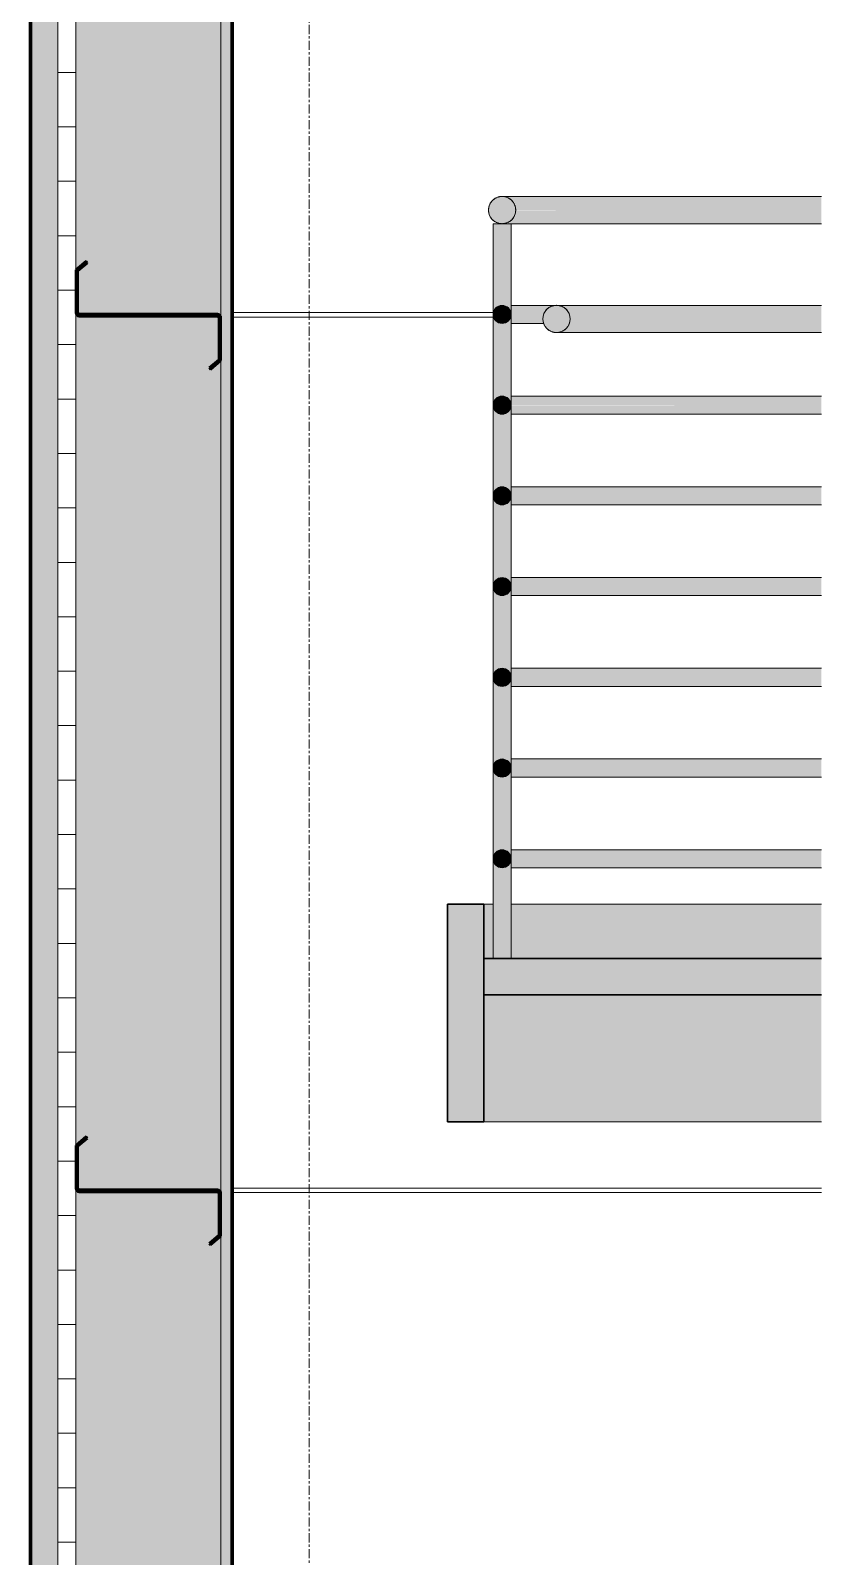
# Model space of a CAD drawing. Header units: inches. Extents: x 22688 to 23874, y -61 to 465.
# Drawn here: x 23554.5 to 23598.2, y 28.3 to 112.4 of the extents above; entities that cross this region are included whole.
import ezdxf

# ---------------------------------------------------------------- set-up
doc = ezdxf.new("R2010")
doc.units = ezdxf.units.IN
doc.header["$MEASUREMENT"] = 0
doc.linetypes.add('Grid Line 1_2_', pattern=[0.875, 0.5, -0.125, 0.125, -0.125])
for name, color, linetype, lineweight in [('A-FLOR-HRAL', 11, 'Continuous', 9), ('A-WALL', 113, 'Continuous', 18), ('A-WALL-PATT', 111, 'Continuous', 70), ('L-SITE-WALL', 31, 'Continuous', 18), ('S-BEAM', 12, 'Continuous', 9), ('S-GRID', 1, 'Continuous', 9), ('S-STRS', 31, 'Continuous', 9)]:
    doc.layers.add(name, color=color, linetype=linetype, lineweight=lineweight)
pattern_1 = [(45, (-76299.571, 104.131), (-2.37587878, 2.37587878), []), (45, (-76299.571, 107.731), (-2.37587878, 2.37587878), [])]

# ---------------------------------------------------------------- blocks, each defined once
blk = doc.blocks.new('Girt_Z - 8_D-915535-Section 13 - Callout 2')
at = {"layer": 'S-BEAM'}
h = blk.add_hatch(dxfattribs=at)
h.set_pattern_fill('FP_14', color=256, style=0, pattern_type=2)
h.set_pattern_definition(pattern_1)
h.paths.add_polyline_path([(-26275.83, 93.768), (-26275.255, 94.25), (-26275.255, 96.617), (-26275.31, 96.75), (-26275.443, 96.805), (-26283.068, 96.805), (-26283.122, 96.826), (-26283.146, 96.879), (-26283.146, 99.199), (-26282.611, 99.648), (-26282.681, 99.732), (-26283.255, 99.25), (-26283.255, 96.883), (-26283.201, 96.75), (-26283.068, 96.695), (-26275.443, 96.695), (-26275.389, 96.673), (-26275.365, 96.62), (-26275.365, 94.301), (-26275.9, 93.852)], flags=0)
at = {"layer": 'S-BEAM', "lineweight": 50}
for p, q in [((-26282.681, 99.732), (-26283.255, 99.25)), ((-26283.255, 99.25), (-26283.255, 96.883)), ((-26283.146, 99.199), (-26282.611, 99.648)), ((-26282.611, 99.648), (-26282.681, 99.732)), ((-26283.146, 96.879), (-26283.146, 99.199)), ((-26275.443, 96.805), (-26283.068, 96.805)), ((-26283.068, 96.695), (-26275.443, 96.695)), ((-26275.365, 96.62), (-26275.365, 94.301)), ((-26275.255, 94.25), (-26275.255, 96.617)), ((-26275.365, 94.301), (-26275.9, 93.852)), ((-26275.83, 93.768), (-26275.255, 94.25)), ((-26275.9, 93.852), (-26275.83, 93.768))]:
    blk.add_line(p, q, dxfattribs=at)
for centre, radius, start, end in [((-26283.068, 96.883), 0.188, 180, 270), ((-26283.068, 96.883), 0.0782, 183.04236, 270), ((-26275.443, 96.617), 0.187, 360, 90), ((-26275.443, 96.617), 0.0782, 2.12272, 90)]:
    blk.add_arc(centre, radius, start, end, dxfattribs=at)
blk = doc.blocks.new('Girt_Z - 8_D-915536-Section 13 - Callout 2')
at = {"layer": 'S-BEAM'}
h = blk.add_hatch(dxfattribs=at)
h.set_pattern_fill('FP_14', color=256, style=0, pattern_type=2)
h.set_pattern_definition(pattern_1)
h.paths.add_polyline_path([(-26275.83, 45.518), (-26275.255, 46), (-26275.255, 48.367), (-26275.31, 48.5), (-26275.443, 48.555), (-26283.068, 48.555), (-26283.122, 48.576), (-26283.146, 48.629), (-26283.146, 50.949), (-26282.611, 51.398), (-26282.681, 51.482), (-26283.255, 51), (-26283.255, 48.633), (-26283.201, 48.5), (-26283.068, 48.445), (-26275.443, 48.445), (-26275.389, 48.423), (-26275.365, 48.37), (-26275.365, 46.051), (-26275.9, 45.602)], flags=0)
at = {"layer": 'S-BEAM', "lineweight": 50}
for p, q in [((-26282.681, 51.482), (-26283.255, 51)), ((-26283.146, 50.949), (-26282.611, 51.398)), ((-26282.611, 51.398), (-26282.681, 51.482)), ((-26283.255, 51), (-26283.255, 48.633)), ((-26283.146, 48.629), (-26283.146, 50.949)), ((-26275.443, 48.555), (-26283.068, 48.555)), ((-26283.068, 48.445), (-26275.443, 48.445)), ((-26275.365, 48.37), (-26275.365, 46.051)), ((-26275.255, 46), (-26275.255, 48.367)), ((-26275.365, 46.051), (-26275.9, 45.602)), ((-26275.9, 45.602), (-26275.83, 45.518)), ((-26275.83, 45.518), (-26275.255, 46))]:
    blk.add_line(p, q, dxfattribs=at)
for centre, radius, start, end in [((-26283.068, 48.633), 0.188, 180, 270), ((-26283.068, 48.633), 0.0782, 183.04236, 270), ((-26275.443, 48.367), 0.188, 0, 90), ((-26275.443, 48.367), 0.0782, 2.12272, 90)]:
    blk.add_arc(centre, radius, start, end, dxfattribs=at)
blk = doc.blocks.new('Railing - 1_-908249-Section 13 - Callout 2')
at = {"layer": 'A-FLOR-HRAL'}
h = blk.add_hatch(color=256, dxfattribs=at)
h.paths.add_polyline_path([(-26259.255, 66.797), (-26259.294, 66.606), (-26259.402, 66.444), (-26259.564, 66.335), (-26259.755, 66.297), (-26259.947, 66.335), (-26260.109, 66.444), (-26260.217, 66.606), (-26260.255, 66.797), (-26260.217, 66.989), (-26260.109, 67.151), (-26259.947, 67.259), (-26259.755, 67.297), (-26259.542, 67.245), (-26259.402, 67.151), (-26259.294, 66.989), (-26259.265, 66.843)], flags=0)
h.paths.add_polyline_path([(-26259.255, 71.797), (-26259.294, 71.606), (-26259.402, 71.444), (-26259.567, 71.335), (-26259.755, 71.297), (-26259.947, 71.335), (-26260.109, 71.444), (-26260.217, 71.606), (-26260.255, 71.797), (-26260.206, 72.005), (-26260.109, 72.151), (-26259.947, 72.259), (-26259.755, 72.297), (-26259.564, 72.259), (-26259.402, 72.151), (-26259.294, 71.989), (-26259.273, 71.885)], flags=0)
h.paths.add_polyline_path([(-26259.255, 76.797), (-26259.294, 76.606), (-26259.402, 76.444), (-26259.564, 76.335), (-26259.755, 76.297), (-26259.947, 76.335), (-26260.109, 76.444), (-26260.217, 76.606), (-26260.255, 76.797), (-26260.214, 76.993), (-26260.109, 77.151), (-26259.947, 77.259), (-26259.755, 77.297), (-26259.564, 77.259), (-26259.394, 77.139), (-26259.294, 76.989), (-26259.281, 76.927)], flags=0)
h.paths.add_polyline_path([(-26259.255, 81.797), (-26259.294, 81.606), (-26259.413, 81.436), (-26259.564, 81.335), (-26259.755, 81.297), (-26259.947, 81.335), (-26260.109, 81.444), (-26260.222, 81.63), (-26260.255, 81.797), (-26260.217, 81.989), (-26260.1, 82.157), (-26259.947, 82.259), (-26259.755, 82.297), (-26259.564, 82.259), (-26259.402, 82.151), (-26259.29, 81.969)], flags=0)
h.paths.add_polyline_path([(-26259.255, 86.797), (-26259.297, 86.6), (-26259.402, 86.444), (-26259.564, 86.335), (-26259.755, 86.297), (-26259.947, 86.335), (-26260.119, 86.459), (-26260.217, 86.606), (-26260.255, 86.797), (-26260.217, 86.989), (-26260.109, 87.151), (-26259.947, 87.259), (-26259.755, 87.297), (-26259.548, 87.248), (-26259.402, 87.151), (-26259.294, 86.989)], flags=0)
h.paths.add_polyline_path([(-26259.255, 91.797), (-26259.306, 91.588), (-26259.402, 91.444), (-26259.564, 91.335), (-26259.755, 91.297), (-26259.947, 91.335), (-26260.109, 91.444), (-26260.217, 91.606), (-26260.255, 91.797), (-26260.217, 91.989), (-26260.109, 92.151), (-26259.947, 92.259), (-26259.755, 92.297), (-26259.564, 92.259), (-26259.402, 92.151), (-26259.294, 91.989)], flags=0)
h.paths.add_polyline_path([(-26259.255, 96.797), (-26259.294, 96.606), (-26259.402, 96.444), (-26259.564, 96.335), (-26259.755, 96.297), (-26259.947, 96.335), (-26260.109, 96.444), (-26260.217, 96.606), (-26260.255, 96.797), (-26260.217, 96.989), (-26260.109, 97.151), (-26259.947, 97.259), (-26259.728, 97.292), (-26259.564, 97.259), (-26259.402, 97.151), (-26259.294, 96.989), (-26259.268, 96.86)], flags=0)
h.paths.add_polyline_path([(-26259.505, 61.297), (-26259.255, 61.297), (-26259.255, 101.797), (-26260.255, 101.797), (-26260.255, 61.297), (-26259.755, 61.297)], flags=0)
for p, q in [((-26260.255, 101.797), (-26260.255, 61.297)), ((-26259.255, 101.797), (-26260.255, 101.797)), ((-26259.255, 61.297), (-26259.255, 101.797))]:
    blk.add_line(p, q, dxfattribs=at)
blk = doc.blocks.new('Railing - Railing-908042-Section 13 - Callout 2')
at = {"layer": 'A-FLOR-HRAL'}
for points in [[(-26259.755, 101.797), (-26259.468, 101.854), (-26259.225, 102.017), (-26259.063, 102.26), (-26259.005, 102.547), (-26259.063, 102.834), (-26259.225, 103.078), (-26259.468, 103.24), (-26259.755, 103.297), (-26260.042, 103.24), (-26260.286, 103.078), (-26260.448, 102.834), (-26260.505, 102.547), (-26260.448, 102.26), (-26260.286, 102.017), (-26260.042, 101.854)], [(-26249.832, 102.547), (-26242.146, 102.547), (-26242.146, 103.297), (-26259.755, 103.297), (-26259.563, 103.272), (-26259.381, 103.197), (-26259.222, 103.073), (-26259.105, 102.922), (-26259.032, 102.741), (-26259.005, 102.547), (-26257.521, 102.547)], [(-26259.322, 101.797), (-26242.146, 101.797), (-26242.146, 102.547), (-26259.007, 102.541), (-26259.032, 102.353), (-26259.105, 102.172), (-26259.229, 102.015), (-26259.381, 101.898), (-26259.563, 101.823), (-26259.755, 101.797), (-26259.443, 101.797)], [(-26259.755, 96.297), (-26259.564, 96.335), (-26259.402, 96.444), (-26259.294, 96.606), (-26259.255, 96.797), (-26259.294, 96.989), (-26259.402, 97.151), (-26259.564, 97.259), (-26259.755, 97.297), (-26259.947, 97.259), (-26260.109, 97.151), (-26260.217, 96.989), (-26260.255, 96.797), (-26260.217, 96.606), (-26260.109, 96.444), (-26259.947, 96.335)], [(-26256.755, 95.797), (-26256.468, 95.854), (-26256.225, 96.017), (-26256.063, 96.26), (-26256.005, 96.547), (-26256.063, 96.834), (-26256.225, 97.078), (-26256.468, 97.24), (-26256.755, 97.297), (-26257.042, 97.24), (-26257.286, 97.078), (-26257.448, 96.834), (-26257.505, 96.547), (-26257.448, 96.26), (-26257.286, 96.017), (-26257.042, 95.854)], [(-26251.754, 96.547), (-26242.146, 96.547), (-26242.146, 97.297), (-26256.755, 97.297), (-26256.56, 97.271), (-26256.381, 97.197), (-26256.222, 97.073), (-26256.105, 96.922), (-26256.032, 96.741), (-26256.005, 96.547), (-26252.715, 96.547)], [(-26251.754, 95.797), (-26242.146, 95.797), (-26242.146, 96.547), (-26256.007, 96.541), (-26256.032, 96.353), (-26256.105, 96.172), (-26256.229, 96.015), (-26256.381, 95.898), (-26256.563, 95.823), (-26256.755, 95.797), (-26253.676, 95.797)], [(-26259.755, 91.297), (-26259.564, 91.335), (-26259.402, 91.444), (-26259.291, 91.617), (-26259.255, 91.797), (-26259.294, 91.989), (-26259.402, 92.151), (-26259.564, 92.259), (-26259.755, 92.297), (-26259.947, 92.259), (-26260.109, 92.151), (-26260.217, 91.989), (-26260.255, 91.797), (-26260.217, 91.606), (-26260.109, 91.444), (-26259.947, 91.335)], [(-26258.482, 91.797), (-26242.146, 91.797), (-26242.146, 92.297), (-26259.255, 92.297), (-26259.255, 91.797)], [(-26258.482, 91.297), (-26242.146, 91.307), (-26242.146, 91.797), (-26259.255, 91.793), (-26259.255, 91.297)], [(-26259.755, 86.297), (-26259.564, 86.335), (-26259.402, 86.444), (-26259.294, 86.606), (-26259.255, 86.797), (-26259.294, 86.989), (-26259.402, 87.151), (-26259.564, 87.259), (-26259.755, 87.297), (-26259.963, 87.248), (-26260.109, 87.151), (-26260.217, 86.989), (-26260.255, 86.797), (-26260.217, 86.606), (-26260.109, 86.444), (-26259.947, 86.335)], [(-26258.482, 86.797), (-26242.146, 86.797), (-26242.146, 87.297), (-26259.255, 87.297), (-26259.255, 86.797)], [(-26253.676, 86.297), (-26242.146, 86.307), (-26242.146, 86.797), (-26259.255, 86.793), (-26259.255, 86.297), (-26257.521, 86.297)], [(-26259.755, 81.297), (-26259.564, 81.335), (-26259.402, 81.444), (-26259.294, 81.606), (-26259.255, 81.797), (-26259.305, 82.006), (-26259.402, 82.151), (-26259.564, 82.259), (-26259.755, 82.297), (-26259.947, 82.259), (-26260.109, 82.151), (-26260.217, 81.989), (-26260.255, 81.797), (-26260.217, 81.606), (-26260.109, 81.444), (-26259.947, 81.335)], [(-26257.521, 81.797), (-26242.146, 81.797), (-26242.146, 82.297), (-26259.255, 82.297), (-26259.255, 81.797)], [(-26253.676, 81.297), (-26242.146, 81.307), (-26242.146, 81.797), (-26259.255, 81.793), (-26259.255, 81.297), (-26257.521, 81.297)], [(-26259.755, 76.297), (-26259.564, 76.335), (-26259.402, 76.444), (-26259.294, 76.606), (-26259.255, 76.797), (-26259.294, 76.989), (-26259.402, 77.151), (-26259.564, 77.259), (-26259.755, 77.297), (-26259.947, 77.259), (-26260.109, 77.151), (-26260.217, 76.989), (-26260.255, 76.797), (-26260.217, 76.606), (-26260.109, 76.444), (-26259.947, 76.335)], [(-26242.146, 76.797), (-26242.146, 77.297), (-26259.255, 77.297), (-26259.255, 76.797), (-26249.832, 76.797)], [(-26257.521, 76.297), (-26242.146, 76.307), (-26242.146, 76.797), (-26259.255, 76.793), (-26259.255, 76.297)], [(-26259.755, 71.297), (-26259.564, 71.335), (-26259.402, 71.444), (-26259.294, 71.606), (-26259.255, 71.797), (-26259.294, 71.989), (-26259.402, 72.151), (-26259.564, 72.259), (-26259.755, 72.297), (-26259.947, 72.259), (-26260.109, 72.151), (-26260.217, 71.989), (-26260.255, 71.797), (-26260.217, 71.606), (-26260.109, 71.444), (-26259.947, 71.335)], [(-26257.521, 71.797), (-26242.146, 71.797), (-26242.146, 72.297), (-26259.255, 72.297), (-26259.255, 71.797)], [(-26253.676, 71.297), (-26242.146, 71.307), (-26242.146, 71.797), (-26259.255, 71.793), (-26259.255, 71.297), (-26257.521, 71.297)], [(-26259.755, 66.297), (-26259.564, 66.335), (-26259.402, 66.444), (-26259.294, 66.606), (-26259.255, 66.797), (-26259.294, 66.989), (-26259.403, 67.152), (-26259.564, 67.259), (-26259.755, 67.297), (-26259.947, 67.259), (-26260.109, 67.151), (-26260.217, 66.989), (-26260.255, 66.797), (-26260.217, 66.606), (-26260.109, 66.444), (-26259.947, 66.335)], [(-26259.255, 66.797), (-26242.146, 66.797), (-26242.146, 67.297), (-26259.255, 67.297), (-26259.255, 66.802)], [(-26258.482, 66.297), (-26242.146, 66.307), (-26242.146, 66.797), (-26259.255, 66.793), (-26259.255, 66.297)]]:
    blk.add_hatch(color=256, dxfattribs=at).paths.add_polyline_path(points, flags=0)
h = blk.add_hatch(color=256, dxfattribs=at)
h.paths.add_polyline_path([(-26259.255, 96.797), (-26257.454, 96.805), (-26257.448, 96.834), (-26257.286, 97.078), (-26257.042, 97.24), (-26256.756, 97.297), (-26259.255, 97.297), (-26259.255, 96.802)], flags=0)
h.paths.add_polyline_path([(-26256.081, 96.862), (-26256.116, 96.936), (-26256.16, 96.98), (-26256.105, 96.899)], flags=0)
h.paths.add_polyline_path([(-26256.229, 97.08), (-26256.381, 97.197), (-26256.403, 97.197), (-26256.292, 97.122)], flags=0)
h.paths.add_polyline_path([(-26256.502, 97.247), (-26256.589, 97.275), (-26256.627, 97.272), (-26256.56, 97.258)], flags=0)
h = blk.add_hatch(color=256, dxfattribs=at)
h.paths.add_polyline_path([(-26259.255, 96.297), (-26257.456, 96.297), (-26257.505, 96.547), (-26257.456, 96.797), (-26259.255, 96.793), (-26259.255, 96.314)], flags=0)
h.paths.add_polyline_path([(-26256.055, 96.297), (-26256.055, 96.297), (-26256.031, 96.364), (-26256.032, 96.413), (-26256.052, 96.311)], flags=0)
h.paths.add_polyline_path([(-26256.007, 96.554), (-26256.045, 96.773), (-26256.044, 96.741), (-26256.025, 96.645)], flags=0)
for p, q in [((-26242.145, 103.297), (-26259.755, 103.297)), ((-26259.255, 101.797), (-26242.145, 101.797)), ((-26256.756, 97.297), (-26259.255, 97.297)), ((-26242.145, 97.297), (-26256.755, 97.297)), ((-26259.255, 96.297), (-26257.456, 96.297)), ((-26256.755, 95.797), (-26242.145, 95.797)), ((-26242.145, 92.297), (-26259.255, 92.297)), ((-26259.255, 91.297), (-26242.145, 91.297)), ((-26242.145, 87.297), (-26259.255, 87.297)), ((-26259.255, 86.297), (-26242.145, 86.297)), ((-26242.145, 82.297), (-26259.255, 82.297)), ((-26259.255, 81.297), (-26242.145, 81.297)), ((-26242.145, 77.297), (-26259.255, 77.297)), ((-26259.255, 76.297), (-26242.145, 76.297)), ((-26242.145, 72.297), (-26259.255, 72.297)), ((-26259.255, 71.297), (-26242.145, 71.297)), ((-26242.145, 67.297), (-26259.255, 67.297)), ((-26259.255, 66.297), (-26242.145, 66.297))]:
    blk.add_line(p, q, dxfattribs=at)
for centre, radius, start, end in [((-26259.755, 102.547), 0.75, 0, 180), ((-26259.755, 102.547), 0.75, 180, 0), ((-26259.755, 96.797), 0.5, 0, 180), ((-26259.755, 96.797), 0.5, 180, 0), ((-26256.755, 96.547), 0.75, 0, 180), ((-26256.755, 96.547), 0.75, 180, 0), ((-26259.755, 91.797), 0.5, 0, 180), ((-26259.755, 91.797), 0.5, 180, 0), ((-26259.755, 86.797), 0.5, 0, 180), ((-26259.755, 86.797), 0.5, 180, 0), ((-26259.755, 81.797), 0.5, 0, 180), ((-26259.755, 81.797), 0.5, 180, 0), ((-26259.755, 76.797), 0.5, 0, 180), ((-26259.755, 76.797), 0.5, 180, 0), ((-26259.755, 71.797), 0.5, 0, 180), ((-26259.755, 71.797), 0.5, 180, 0), ((-26259.755, 66.797), 0.5, 0, 180), ((-26259.755, 66.797), 0.5, 180, 0)]:
    blk.add_arc(centre, radius, start, end, dxfattribs=at)
for points, knots in [([(-26260.505, 102.547), (-26260.505, 102.613), (-26260.494, 102.7), (-26260.468, 102.784), (-26260.46, 102.804)], [0, 0, 0, 0, 0.0833333, 0.1112704, 0.1112704, 0.1112704, 0.1112704]), ([(-26260.435, 102.864), (-26260.426, 102.884), (-26260.401, 102.932), (-26260.361, 102.992), (-26260.319, 103.042), (-26260.275, 103.09), (-26260.213, 103.144), (-26260.145, 103.19), (-26260.097, 103.215), (-26260.077, 103.225), (-26260.072, 103.227)], [0.1387296, 0.1387296, 0.1387296, 0.1387296, 0.1666667, 0.2083333, 0.2291667, 0.25, 0.2916667, 0.3333333, 0.3541667, 0.3612704, 0.3612704, 0.3612704, 0.3612704]), ([(-26260.012, 103.252), (-26260.007, 103.254), (-26259.986, 103.261), (-26259.95, 103.272), (-26259.902, 103.283), (-26259.853, 103.291), (-26259.804, 103.296), (-26259.755, 103.298), (-26259.707, 103.296), (-26259.658, 103.291), (-26259.609, 103.283), (-26259.578, 103.276), (-26259.562, 103.272)], [0.3887296, 0.3887296, 0.3887296, 0.3887296, 0.3958333, 0.4166667, 0.4375, 0.4583333, 0.4791667, 0.5, 0.5208333, 0.5416667, 0.5625, 0.5828377, 0.5828377, 0.5828377, 0.5828377]), ([(-26259.561, 103.272), (-26259.546, 103.268), (-26259.525, 103.261), (-26259.504, 103.254), (-26259.499, 103.252)], [0.58333333, 0.58333333, 0.58333333, 0.58333333, 0.60416667, 0.61127045, 0.61127045, 0.61127045, 0.61127045]), ([(-26259.439, 103.227), (-26259.434, 103.225), (-26259.414, 103.215), (-26259.395, 103.205), (-26259.381, 103.197)], [0.63872955, 0.63872955, 0.63872955, 0.63872955, 0.64583333, 0.66648255, 0.66648255, 0.66648255, 0.66648255]), ([(-26259.38, 103.197), (-26259.366, 103.189), (-26259.339, 103.171), (-26259.285, 103.133), (-26259.248, 103.101), (-26259.226, 103.078)], [0.66666667, 0.66666667, 0.66666667, 0.66666667, 0.6875, 0.70833333, 0.7497552, 0.7497552, 0.7497552, 0.7497552]), ([(-26259.225, 103.078), (-26259.214, 103.066), (-26259.191, 103.042), (-26259.15, 102.992), (-26259.122, 102.951), (-26259.106, 102.922)], [0.75, 0.75, 0.75, 0.75, 0.77083333, 0.79166667, 0.83333068, 0.83333068, 0.83333068, 0.83333068]), ([(-26260.46, 102.29), (-26260.468, 102.311), (-26260.494, 102.394), (-26260.505, 102.482), (-26260.505, 102.547)], [0.8887296, 0.8887296, 0.8887296, 0.8887296, 0.9166667, 1, 1, 1, 1]), ([(-26260.072, 101.867), (-26260.077, 101.87), (-26260.097, 101.879), (-26260.131, 101.897), (-26260.172, 101.923), (-26260.226, 101.961), (-26260.275, 102.005), (-26260.319, 102.052), (-26260.361, 102.103), (-26260.401, 102.162), (-26260.426, 102.211), (-26260.435, 102.231)], [0.6387296, 0.6387296, 0.6387296, 0.6387296, 0.6458333, 0.6666667, 0.6875, 0.7083333, 0.75, 0.7708333, 0.7916667, 0.8333333, 0.8612704, 0.8612704, 0.8612704, 0.8612704]), ([(-26259.562, 101.823), (-26259.578, 101.818), (-26259.609, 101.811), (-26259.658, 101.803), (-26259.707, 101.798), (-26259.755, 101.797), (-26259.804, 101.798), (-26259.853, 101.803), (-26259.902, 101.811), (-26259.95, 101.822), (-26259.986, 101.833), (-26260.007, 101.841), (-26260.012, 101.843)], [0.4171623, 0.4171623, 0.4171623, 0.4171623, 0.4375, 0.4583333, 0.4791667, 0.5, 0.5208333, 0.5416667, 0.5625, 0.5833333, 0.6041667, 0.6112704, 0.6112704, 0.6112704, 0.6112704]), ([(-26259.499, 101.843), (-26259.504, 101.841), (-26259.525, 101.833), (-26259.546, 101.827), (-26259.561, 101.823)], [0.38872955, 0.38872955, 0.38872955, 0.38872955, 0.39583333, 0.41666667, 0.41666667, 0.41666667, 0.41666667]), ([(-26259.381, 101.898), (-26259.395, 101.889), (-26259.414, 101.879), (-26259.434, 101.87), (-26259.439, 101.867)], [0.33351745, 0.33351745, 0.33351745, 0.33351745, 0.35416667, 0.36127045, 0.36127045, 0.36127045, 0.36127045]), ([(-26259.226, 102.017), (-26259.248, 101.994), (-26259.298, 101.95), (-26259.352, 101.914), (-26259.38, 101.898)], [0.2502448, 0.2502448, 0.2502448, 0.2502448, 0.29166667, 0.33333333, 0.33333333, 0.33333333, 0.33333333]), ([(-26259.076, 102.231), (-26259.085, 102.211), (-26259.11, 102.162), (-26259.15, 102.103), (-26259.191, 102.052), (-26259.214, 102.029), (-26259.225, 102.017)], [0.1387296, 0.1387296, 0.1387296, 0.1387296, 0.1666667, 0.2083333, 0.2291667, 0.2499977, 0.2499977, 0.2499977, 0.2499977]), ([(-26259.005, 102.547), (-26259.006, 102.482), (-26259.017, 102.394), (-26259.043, 102.311), (-26259.051, 102.29)], [0, 0, 0, 0, 0.0833333, 0.1112704, 0.1112704, 0.1112704, 0.1112704]), ([(-26257.505, 96.547), (-26257.505, 96.613), (-26257.494, 96.7), (-26257.468, 96.784), (-26257.46, 96.804)], [0, 0, 0, 0, 0.0833333, 0.1112704, 0.1112704, 0.1112704, 0.1112704]), ([(-26257.435, 96.864), (-26257.426, 96.884), (-26257.401, 96.932), (-26257.361, 96.992), (-26257.319, 97.042), (-26257.275, 97.09), (-26257.213, 97.144), (-26257.145, 97.19), (-26257.097, 97.215), (-26257.077, 97.225), (-26257.072, 97.227)], [0.1387296, 0.1387296, 0.1387296, 0.1387296, 0.1666667, 0.2083333, 0.2291667, 0.25, 0.2916667, 0.3333333, 0.3541667, 0.3612704, 0.3612704, 0.3612704, 0.3612704]), ([(-26257.012, 97.252), (-26257.007, 97.254), (-26256.986, 97.261), (-26256.95, 97.272), (-26256.902, 97.283), (-26256.853, 97.291), (-26256.804, 97.296), (-26256.755, 97.298), (-26256.707, 97.296), (-26256.658, 97.291), (-26256.609, 97.283), (-26256.578, 97.276), (-26256.562, 97.272)], [0.3887296, 0.3887296, 0.3887296, 0.3887296, 0.3958333, 0.4166667, 0.4375, 0.4583333, 0.4791667, 0.5, 0.5208333, 0.5416667, 0.5625, 0.5828377, 0.5828377, 0.5828377, 0.5828377]), ([(-26256.561, 97.272), (-26256.546, 97.268), (-26256.525, 97.261), (-26256.504, 97.254), (-26256.499, 97.252)], [0.58333333, 0.58333333, 0.58333333, 0.58333333, 0.60416667, 0.61127045, 0.61127045, 0.61127045, 0.61127045]), ([(-26256.439, 97.227), (-26256.434, 97.225), (-26256.414, 97.215), (-26256.395, 97.205), (-26256.381, 97.197)], [0.63872955, 0.63872955, 0.63872955, 0.63872955, 0.64583333, 0.66648255, 0.66648255, 0.66648255, 0.66648255]), ([(-26256.38, 97.197), (-26256.366, 97.189), (-26256.339, 97.171), (-26256.285, 97.133), (-26256.248, 97.101), (-26256.226, 97.078)], [0.66666667, 0.66666667, 0.66666667, 0.66666667, 0.6875, 0.70833333, 0.7497552, 0.7497552, 0.7497552, 0.7497552]), ([(-26256.225, 97.078), (-26256.214, 97.066), (-26256.191, 97.042), (-26256.15, 96.992), (-26256.122, 96.951), (-26256.106, 96.922)], [0.75, 0.75, 0.75, 0.75, 0.77083333, 0.79166667, 0.83333068, 0.83333068, 0.83333068, 0.83333068]), ([(-26257.46, 96.29), (-26257.468, 96.311), (-26257.494, 96.394), (-26257.505, 96.482), (-26257.505, 96.547)], [0.8887296, 0.8887296, 0.8887296, 0.8887296, 0.9166667, 1, 1, 1, 1]), ([(-26257.072, 95.867), (-26257.077, 95.87), (-26257.097, 95.879), (-26257.131, 95.897), (-26257.172, 95.923), (-26257.226, 95.961), (-26257.275, 96.005), (-26257.319, 96.052), (-26257.361, 96.103), (-26257.401, 96.162), (-26257.426, 96.211), (-26257.435, 96.231)], [0.6387296, 0.6387296, 0.6387296, 0.6387296, 0.6458333, 0.6666667, 0.6875, 0.7083333, 0.75, 0.7708333, 0.7916667, 0.8333333, 0.8612704, 0.8612704, 0.8612704, 0.8612704]), ([(-26256.381, 95.898), (-26256.395, 95.889), (-26256.414, 95.879), (-26256.434, 95.87), (-26256.439, 95.867)], [0.33351745, 0.33351745, 0.33351745, 0.33351745, 0.35416667, 0.36127045, 0.36127045, 0.36127045, 0.36127045]), ([(-26256.226, 96.017), (-26256.248, 95.994), (-26256.298, 95.95), (-26256.352, 95.914), (-26256.38, 95.898)], [0.2502448, 0.2502448, 0.2502448, 0.2502448, 0.29166667, 0.33333333, 0.33333333, 0.33333333, 0.33333333]), ([(-26256.076, 96.231), (-26256.085, 96.211), (-26256.11, 96.162), (-26256.15, 96.103), (-26256.191, 96.052), (-26256.214, 96.029), (-26256.225, 96.017)], [0.1387296, 0.1387296, 0.1387296, 0.1387296, 0.1666667, 0.2083333, 0.2291667, 0.2499977, 0.2499977, 0.2499977, 0.2499977]), ([(-26256.005, 96.547), (-26256.006, 96.482), (-26256.017, 96.394), (-26256.043, 96.311), (-26256.051, 96.29)], [0, 0, 0, 0, 0.0833333, 0.1112704, 0.1112704, 0.1112704, 0.1112704]), ([(-26256.562, 95.823), (-26256.578, 95.818), (-26256.609, 95.811), (-26256.658, 95.803), (-26256.707, 95.798), (-26256.755, 95.797), (-26256.804, 95.798), (-26256.853, 95.803), (-26256.902, 95.811), (-26256.95, 95.822), (-26256.986, 95.833), (-26257.007, 95.841), (-26257.012, 95.843)], [0.4171623, 0.4171623, 0.4171623, 0.4171623, 0.4375, 0.4583333, 0.4791667, 0.5, 0.5208333, 0.5416667, 0.5625, 0.5833333, 0.6041667, 0.6112704, 0.6112704, 0.6112704, 0.6112704]), ([(-26256.499, 95.843), (-26256.504, 95.841), (-26256.525, 95.833), (-26256.546, 95.827), (-26256.561, 95.823)], [0.38872955, 0.38872955, 0.38872955, 0.38872955, 0.39583333, 0.41666667, 0.41666667, 0.41666667, 0.41666667])]:
    blk.add_open_spline(points, degree=3, knots=knots, dxfattribs=at)
for points in [[(-26259.106, 102.922), (-26259.095, 102.903), (-26259.085, 102.884), (-26259.076, 102.864)], [(-26259.051, 102.804), (-26259.043, 102.784), (-26259.036, 102.763), (-26259.031, 102.741)], [(-26259.031, 102.741), (-26259.014, 102.678), (-26259.006, 102.613), (-26259.005, 102.547)], [(-26256.106, 96.922), (-26256.095, 96.903), (-26256.085, 96.884), (-26256.076, 96.864)], [(-26256.051, 96.804), (-26256.043, 96.784), (-26256.036, 96.763), (-26256.031, 96.741)], [(-26256.031, 96.741), (-26256.014, 96.678), (-26256.006, 96.613), (-26256.005, 96.547)]]:
    blk.add_open_spline(points, degree=3, dxfattribs=at)
blk.add_blockref('Railing - 1_-908249-Section 13 - Callout 2', (0, 0))

msp = doc.modelspace()

# ---------------------------------------------------------------- hatches: boundary and pattern name
at = {"layer": 'A-WALL-PATT', "lineweight": 9}
h = msp.add_hatch(dxfattribs=at)
h.set_pattern_fill('FP_20', color=256, style=0, pattern_type=2)
h.set_pattern_definition([(0, (-76299.571, 104.131), (0, 3), []), (90, (-76299.571, 104.131), (-3, 2e-16), [])])
h.paths.add_polyline_path([(23557.041, 0), (23557.041, 367.48), (23556.041, 367.48), (23556.041, 0)], flags=0)
h = msp.add_hatch(dxfattribs=at)
h.set_pattern_fill('FP_18', color=256, style=0, pattern_type=2)
h.set_pattern_definition([(90, (-75741.24, 0.25), (-193, -193), [48, -145]), (180, (-75741.24, 0.25), (-2e-14, -193), [96.25, -96.75]), (270, (-75837.49, 48.25), (-193, -193), [48, -145]), (180, (-75741.24, 48.25), (-2e-14, -193), [96.25, -96.75]), (270, (-75837.74, 48.25), (-193, -193), [48, -145]), (180, (-75837.74, 48.25), (-2e-14, -193), [96.25, -96.75]), (90, (-75933.99, 0.25), (-193, -193), [48, -145]), (180, (-75837.74, 0.25), (-2e-14, -193), [96.25, -96.75]), (90, (-75789.24, 48.5), (-193, -193), [48, -145]), (180, (-75740.99, 48.5), (-2e-14, -193), [48.25, -144.75]), (180, (-75740.99, 96.5), (-2e-14, -193), [48.25, -144.75]), (90, (-75885.74, 48.5), (-193, -193), [48, -145]), (180, (-75789.49, 48.5), (-2e-14, -193), [96.25, -96.75]), (270, (-75789.49, 96.5), (-193, -193), [48, -145]), (180, (-75789.49, 96.5), (-2e-14, -193), [96.25, -96.75]), (180, (-75885.99, 48.5), (-2e-14, -193), [48, -145]), (270, (-75885.99, 96.5), (-193, -193), [48, -145]), (180, (-75885.99, 96.5), (-2e-14, -193), [48, -145]), (90, (-75741.24, 96.75), (-193, -193), [48, -145]), (180, (-75741.24, 96.75), (-2e-14, -193), [96.25, -96.75]), (270, (-75837.49, 144.75), (-193, -193), [48, -145]), (180, (-75741.24, 144.75), (-2e-14, -193), [96.25, -96.75]), (270, (-75837.74, 144.75), (-193, -193), [48, -145]), (180, (-75837.74, 144.75), (-2e-14, -193), [96.25, -96.75]), (270, (-75933.99, 144.75), (-193, -193), [48, -145]), (180, (-75837.74, 96.75), (-2e-14, -193), [96.25, -96.75]), (90, (-75789.24, 145), (-193, -193), [48, -145]), (180, (-75740.99, 145), (-2e-14, -193), [48.25, -144.75]), (180, (-75740.99, 193), (-2e-14, -193), [48.25, -144.75]), (90, (-75885.74, 145), (-193, -193), [48, -145]), (180, (-75789.49, 145), (-2e-14, -193), [96.25, -96.75]), (270, (-75789.49, 193), (-193, -193), [48, -145]), (180, (-75789.49, 193), (-2e-14, -193), [96.25, -96.75]), (180, (-75885.99, 145), (-2e-14, -193), [48, -145]), (270, (-75885.99, 193), (-193, -193), [48, -145]), (180, (-75885.99, 193), (-2e-14, -193), [48, -145])])
h.paths.add_polyline_path([(23567.398, 0), (23598.151, 0), (23598.151, 52.297), (23579.542, 52.298), (23579.542, 64.297), (23580.041, 64.297), (23580.041, 101.797), (23580.541, 101.797), (23580.254, 101.854), (23580.011, 102.017), (23579.848, 102.26), (23579.791, 102.547), (23579.848, 102.834), (23580.011, 103.078), (23580.282, 103.246), (23580.541, 103.297), (23598.151, 103.297), (23598.151, 174.892), (23579.542, 174.892), (23579.542, 186.892), (23580.041, 186.892), (23580.041, 224.392), (23580.541, 224.392), (23580.254, 224.449), (23580.011, 224.612), (23579.848, 224.855), (23579.791, 225.142), (23579.848, 225.429), (23580.011, 225.672), (23580.254, 225.835), (23580.541, 225.892), (23598.151, 225.892), (23598.151, 240), (23573.15, 240), (23573.15, 239.621), (23570.705, 239.621), (23570.444, 239.569), (23570.222, 239.421), (23570.074, 239.199), (23570.022, 238.937), (23570.022, 228.844), (23570.074, 228.582), (23570.222, 228.36), (23570.444, 228.212), (23570.705, 228.16), (23573.15, 228.16), (23573.15, 227.781), (23566.662, 227.781), (23566.662, 228.16), (23569.107, 228.16), (23569.369, 228.212), (23569.591, 228.36), (23569.739, 228.582), (23569.791, 228.844), (23569.791, 238.937), (23569.739, 239.199), (23569.591, 239.421), (23569.369, 239.569), (23569.107, 239.621), (23566.662, 239.621), (23566.662, 240), (23565.667, 240), (23565.667, 0)], flags=0)
h.paths.add_polyline_path([(23577.541, 52.297), (23577.541, 64.297), (23579.541, 64.297), (23579.541, 52.297)], flags=0)
h.paths.add_polyline_path([(23598.151, 64.297), (23598.151, 66.297), (23581.041, 66.297), (23581.041, 64.297), (23582.776, 64.297)], flags=0)
h.paths.add_polyline_path([(23581.041, 67.297), (23598.151, 67.297), (23598.151, 71.297), (23581.041, 71.297), (23581.041, 68.025)], flags=0)
h.paths.add_polyline_path([(23582.776, 72.297), (23598.151, 72.297), (23598.151, 76.297), (23581.041, 76.297), (23581.041, 72.297)], flags=0)
h.paths.add_polyline_path([(23581.041, 77.297), (23598.151, 77.297), (23598.151, 81.297), (23581.041, 81.297), (23581.041, 80.258)], flags=0)
h.paths.add_polyline_path([(23598.151, 82.297), (23598.151, 86.297), (23581.041, 86.297), (23581.041, 82.297), (23594.309, 82.297)], flags=0)
h.paths.add_polyline_path([(23582.776, 87.297), (23598.151, 87.297), (23598.151, 91.297), (23581.041, 91.297), (23581.041, 87.297)], flags=0)
h.paths.add_polyline_path([(23590.465, 92.297), (23598.151, 92.297), (23598.151, 95.797), (23583.541, 95.797), (23583.254, 95.854), (23583.011, 96.017), (23582.848, 96.26), (23582.841, 96.297), (23581.041, 96.297), (23581.041, 92.297), (23582.776, 92.297)], flags=0)
h.paths.add_polyline_path([(23583.542, 95.797), (23583.734, 95.823), (23583.794, 95.848), (23583.62, 95.813)], flags=0)
h.paths.add_polyline_path([(23583.856, 95.873), (23583.916, 95.898), (23584.025, 95.986), (23583.893, 95.898)], flags=0)
h.paths.add_polyline_path([(23584.074, 96.021), (23584.191, 96.172), (23584.191, 96.196), (23584.136, 96.114)], flags=0)
h.paths.add_polyline_path([(23583.254, 97.297), (23598.151, 97.297), (23598.151, 101.797), (23581.041, 101.797), (23581.041, 97.297), (23582.776, 97.297)], flags=0)
h.paths.add_polyline_path([(23580.542, 101.797), (23580.734, 101.823), (23580.791, 101.847), (23580.614, 101.812)], flags=0)
h.paths.add_polyline_path([(23580.857, 101.873), (23580.916, 101.898), (23580.974, 101.952), (23580.893, 101.898)], flags=0)
h.paths.add_polyline_path([(23581.074, 102.021), (23581.191, 102.172), (23581.191, 102.196), (23581.131, 102.106)], flags=0)
h.paths.add_polyline_path([(23581.241, 102.296), (23581.264, 102.353), (23581.264, 102.413), (23581.252, 102.353)], flags=0)
h.paths.add_polyline_path([(23581.29, 102.554), (23581.264, 102.741), (23581.252, 102.741), (23581.269, 102.66)], flags=0)
h.paths.add_polyline_path([(23581.215, 102.862), (23581.191, 102.922), (23581.139, 102.976), (23581.191, 102.899)], flags=0)
h.paths.add_polyline_path([(23581.068, 103.08), (23580.916, 103.197), (23580.893, 103.197), (23580.996, 103.128)], flags=0)
h.paths.add_polyline_path([(23580.794, 103.247), (23580.734, 103.272), (23580.67, 103.272), (23580.791, 103.248)], flags=0)
h.paths.add_polyline_path([(23577.541, 174.892), (23577.541, 186.892), (23579.541, 186.892), (23579.541, 174.892)], flags=0)
h.paths.add_polyline_path([(23582.776, 186.892), (23598.151, 186.892), (23598.151, 188.892), (23581.041, 188.892), (23581.041, 186.892)], flags=0)
h.paths.add_polyline_path([(23598.151, 189.892), (23598.151, 193.892), (23581.041, 193.892), (23581.041, 189.892), (23595.652, 189.892)], flags=0)
h.paths.add_polyline_path([(23581.041, 194.892), (23598.151, 194.892), (23598.151, 198.892), (23581.041, 198.892), (23581.041, 195.596)], flags=0)
h.paths.add_polyline_path([(23582.776, 199.892), (23598.151, 199.892), (23598.151, 203.892), (23581.041, 203.892), (23581.041, 199.892)], flags=0)
h.paths.add_polyline_path([(23586.62, 204.892), (23598.151, 204.892), (23598.151, 208.892), (23581.041, 208.892), (23581.041, 204.892), (23582.776, 204.892)], flags=0)
h.paths.add_polyline_path([(23598.151, 209.892), (23598.151, 213.892), (23581.041, 213.892), (23581.041, 209.892), (23594.196, 209.892)], flags=0)
h.paths.add_polyline_path([(23582.776, 214.892), (23598.151, 214.892), (23598.151, 218.392), (23583.541, 218.392), (23583.254, 218.449), (23583.011, 218.612), (23582.848, 218.855), (23582.841, 218.892), (23581.041, 218.892), (23581.041, 214.892)], flags=0)
h.paths.add_polyline_path([(23583.542, 218.392), (23583.737, 218.419), (23583.794, 218.442), (23583.62, 218.408)], flags=0)
h.paths.add_polyline_path([(23583.856, 218.468), (23583.916, 218.492), (23584.004, 218.566), (23583.893, 218.492)], flags=0)
h.paths.add_polyline_path([(23584.074, 218.616), (23584.191, 218.767), (23584.191, 218.791), (23584.136, 218.708)], flags=0)
h.paths.add_polyline_path([(23583.541, 219.892), (23583.541, 219.892), (23598.151, 219.892), (23598.151, 224.392), (23581.041, 224.392), (23581.041, 219.892), (23583.541, 219.892)], flags=0)
h.paths.add_polyline_path([(23580.542, 224.392), (23580.734, 224.417), (23580.791, 224.442), (23580.614, 224.406)], flags=0)
h.paths.add_polyline_path([(23580.856, 224.468), (23580.916, 224.492), (23580.974, 224.546), (23580.893, 224.492)], flags=0)
h.paths.add_polyline_path([(23581.074, 224.616), (23581.191, 224.767), (23581.191, 224.791), (23581.131, 224.701)], flags=0)
h.paths.add_polyline_path([(23581.241, 224.89), (23581.264, 224.948), (23581.264, 225.007), (23581.252, 224.948)], flags=0)
h.paths.add_polyline_path([(23581.29, 225.148), (23581.264, 225.336), (23581.252, 225.336), (23581.269, 225.254)], flags=0)
h.paths.add_polyline_path([(23581.215, 225.457), (23581.191, 225.517), (23581.132, 225.582), (23581.191, 225.493)], flags=0)
h.paths.add_polyline_path([(23581.068, 225.675), (23580.916, 225.791), (23580.893, 225.791), (23580.996, 225.723)], flags=0)
h.paths.add_polyline_path([(23580.794, 225.842), (23580.734, 225.866), (23580.67, 225.866), (23580.791, 225.842)], flags=0)
at = {"layer": 'L-SITE-WALL'}
for points in [[(23556.041, 0), (23556.041, 367.48), (23554.541, 367.48), (23554.541, 0)], [(23565.041, 0), (23565.041, 367.48), (23557.041, 367.48), (23557.041, 0)], [(23565.666, 0), (23565.666, 367.48), (23565.041, 367.48), (23565.041, 0)]]:
    msp.add_hatch(color=256, dxfattribs=at).paths.add_polyline_path(points, flags=0)
at = {"layer": 'S-STRS'}
for points in [[(23577.541, 52.297), (23579.541, 52.298), (23579.541, 64.297), (23577.541, 64.297), (23577.541, 52.298)], [(23598.151, 59.297), (23598.151, 61.297), (23579.542, 61.297), (23579.542, 59.297), (23582.776, 59.297)]]:
    msp.add_hatch(color=256, dxfattribs=at).paths.add_polyline_path(points, flags=0)
h = msp.add_hatch(color=256, dxfattribs=at)
h.paths.add_polyline_path([(23598.151, 52.297), (23598.151, 59.297), (23579.542, 59.297), (23579.542, 52.297)], flags=0)
h.paths.add_polyline_path([(23598.151, 61.297), (23598.151, 64.297), (23581.041, 64.297), (23581.041, 61.297), (23588.617, 61.297)], flags=0)
h.paths.add_polyline_path([(23580.041, 61.297), (23580.041, 64.297), (23579.542, 64.297), (23579.542, 61.297)], flags=0)

# ---------------------------------------------------------------- linework, layer by layer
at = {"layer": 'A-WALL'}
for p, q in [((23556.041, 367.48), (23556.041, 0)), ((23557.041, 367.48), (23557.041, 0)), ((23565.041, 367.48), (23565.041, 0))]:
    msp.add_line(p, q, dxfattribs=at)
at = {"layer": 'L-SITE-WALL', "lineweight": 70}
for p, q in [((23554.541, 367.48), (23554.541, 0)), ((23565.666, 0), (23565.666, 357.722))]:
    msp.add_line(p, q, dxfattribs=at)
at = {"layer": 'S-GRID', "linetype": 'Grid Line 1_2_'}
msp.add_line((23569.906, -55.753), (23569.906, 439.973), dxfattribs=at)
at = {"layer": 'S-STRS', "lineweight": 30}
for p, q in [((23579.541, 64.297), (23577.541, 64.297)), ((23577.541, 64.297), (23577.541, 52.297)), ((23579.541, 52.297), (23579.541, 64.297)), ((23598.152, 61.297), (23579.541, 61.297)), ((23579.541, 61.297), (23579.541, 59.297)), ((23579.541, 59.297), (23598.152, 59.297)), ((23577.541, 52.297), (23579.541, 52.297))]:
    msp.add_line(p, q, dxfattribs=at)
at = {"layer": 'S-STRS'}
for p, q in [((23579.541, 64.297), (23580.041, 64.297)), ((23581.041, 64.297), (23598.152, 64.297)), ((23579.541, 52.297), (23598.152, 52.297))]:
    msp.add_line(p, q, dxfattribs=at)

# ---------------------------------------------------------------- block references
at = {"layer": 'A-FLOR-HRAL'}
msp.add_blockref('Railing - Railing-908042-Section 13 - Callout 2', (49840.297, 0), dxfattribs=at)
at = {"layer": 'S-BEAM'}
for name in ['Girt_Z - 8_D-915535-Section 13 - Callout 2', 'Girt_Z - 8_D-915536-Section 13 - Callout 2']:
    msp.add_blockref(name, (49840.297, 0), dxfattribs=at)

doc.saveas('drawing.dxf')
